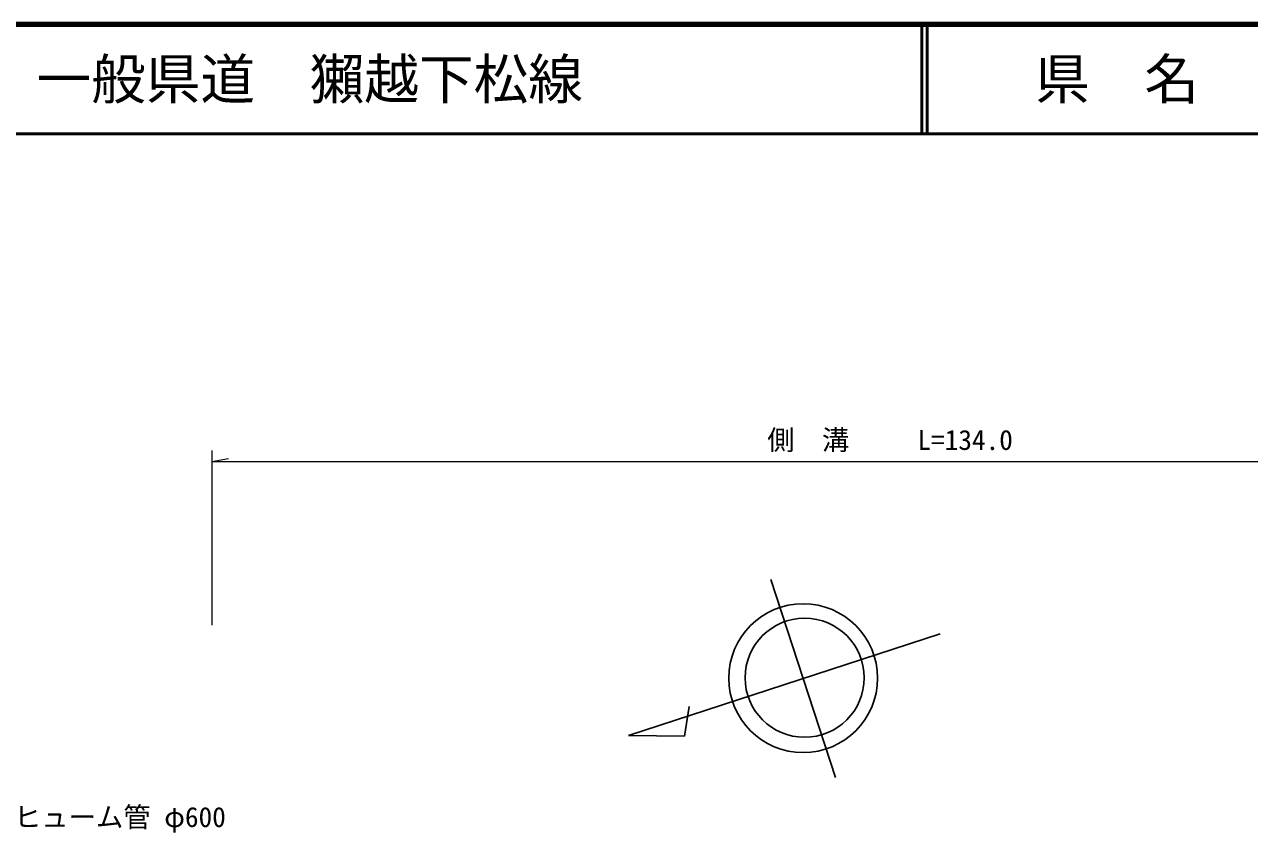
# Model space of a CAD drawing. Units: millimetres, scale not verified. Extents: x 40000 to 680000, y 20000 to 380000.
# Drawn here: x 215633 to 327744, y 306027 to 380000 of the extents above; entities that cross this region are included whole.
import ezdxf
from ezdxf.enums import TextEntityAlignment as Align

# ---------------------------------------------------------------- set-up
doc = ezdxf.new("R2010")
doc.units = ezdxf.units.MM
doc.header["$LTSCALE"] = 1000
for name, color, linetype, lineweight in [('M-BMK-SRVR', 3, 'Continuous', 25), ('M-STR-HTXT', 7, 'Continuous', 13), ('M-TTL', 2, 'Continuous', 140), ('M-TTL-LINE', 7, 'Continuous', 50)]:
    doc.layers.add(name, color=color, linetype=linetype, lineweight=lineweight)
doc.layers.add('M-TTL-TXT', color=7, linetype='Continuous')
doc.styles.add('ＭＳ ゴシック', font='')
doc.styles.get('ＭＳ ゴシック').set_extended_font_data('MS Gothic')

msp = doc.modelspace()

# ---------------------------------------------------------------- linework, layer by layer
at = {"layer": 'M-BMK-SRVR'}
for p, q in [((289857, 311055), (283950, 329191)), ((299426, 324202), (270901, 314911)), ((276048, 314862), (276457, 317557)), ((270901, 314911), (276048, 314862))]:
    msp.add_line(p, q, dxfattribs=at)
for centre, radius in [((286892, 320160), 6812), ((287031, 320196), 5450)]:
    msp.add_circle(centre, radius, dxfattribs=at)
at = {"layer": 'M-STR-HTXT'}
for p, q in [((232789, 341000), (232789, 325000)), ((232789, 340000), (234289, 340263)), ((232789, 340000), (356907, 340000))]:
    msp.add_line(p, q, dxfattribs=at)
at = {"layer": 'M-TTL'}
msp.add_line((680000, 380000), (40000, 380000), dxfattribs=at)
at = {"layer": 'M-TTL-LINE'}
for p, q in [((297750, 380000), (297750, 370000)), ((298250, 380000), (298250, 370000)), ((40000, 370000), (680000, 370000))]:
    msp.add_line(p, q, dxfattribs=at)

# ---------------------------------------------------------------- texts
at = {"layer": 'M-STR-HTXT', "style": 'ＭＳ ゴシック'}
for s, p in [('側\u3000溝\u3000\u3000 L=134.0', (294848, 340500)), ('ヒューム管 φ600', (224367, 305976))]:
    msp.add_text(s, height=1833, dxfattribs=at).set_placement(p, align=Align.BOTTOM_CENTER)
at = {"layer": 'M-TTL-TXT', "style": 'ＭＳ ゴシック'}
msp.add_text('一般県道\u3000獺越下松線', height=3666, dxfattribs=at).set_placement((216734, 375000), align=Align.MIDDLE_LEFT)
msp.add_text('県\u3000名', height=3666, dxfattribs=at).set_placement((315625, 375000), align=Align.MIDDLE_CENTER)

doc.saveas('drawing.dxf')
